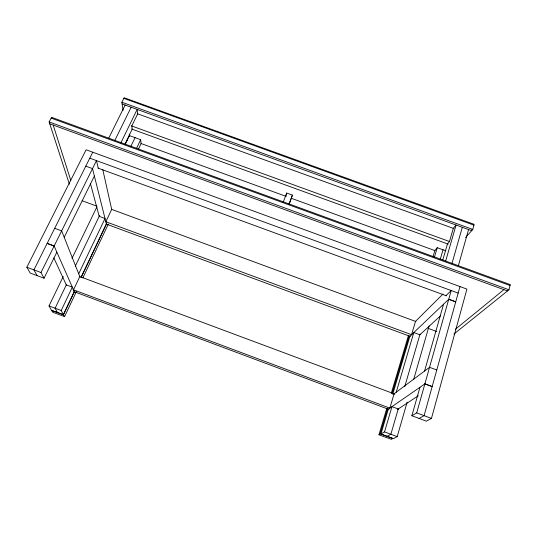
<?xml version="1.0" encoding="UTF-8"?>
<svg xmlns="http://www.w3.org/2000/svg" width="537" height="537" viewBox="0 0 537 537"><rect width="100%" height="100%" fill="white"/><g stroke="black" fill="none" stroke-linecap="round" stroke-linejoin="round"><path stroke-width="0.81" d="M453.926 334.027L508.955 289.792L510.036 285.523A1.906 0.51 -68.6 0 0 509.908 284.335M465.599 237.488L472.795 229.44L474.084 224.305L125.376 98.19M419.947 387.291L411.866 415.752L426.318 421.156L431.466 418.417L466.922 289.107L86.101 149.783L26.85 267.238L30.173 273.044L44.027 278.22L56.868 252.168M459.981 286.563L424.082 415.658L419.088 418.457M285.771 196.414L286.718 193.045L292.417 195.119L289.141 204.449M472.083 229.272L471.687 230.688L122.134 103.95M411.866 415.752L416.699 412.899L451.201 290.537L445.952 295.659M458.39 265.634L468.559 229.554M424.566 371.04L443.535 304.224M451.892 263.774L462.31 227.285M432.164 386.58L424.888 383.874L388.298 409.194L380.955 433.997L393.386 438.662L397.205 436.635L407.14 402.146M413.611 379.686L429.09 325.946M442.783 259.982L447.462 243.885L449.482 241.516L453.302 228.353L456.067 225.023L445.535 261.452M440.212 259.431L443.032 249.806M398.333 408.63L390.869 434.258L387.17 436.333M404.764 386.566L420.041 334.142M392.742 394.192L409.892 336.276L448.744 299.257L455.738 301.821L448.737 299.27M389.855 408.12L394.084 393.816M411.557 334.699L415.49 321.388L443.059 293.961M434.386 257.31L437.232 247.691L445.932 250.86M380.955 433.997L384.539 431.882L391.97 406.65L398.232 408.993M396.225 392.211L413.812 332.544L419.853 334.773M378.947 434.802L380.136 433.809L392.715 438.387L391.426 439.347L378.947 434.802L386.801 408.368M391.319 393.151L408.449 335.477M380.136 433.809L387.754 408.12M392.044 393.668L409.181 335.873M433.003 256.767L434.836 250.571L437.232 247.691M288.859 204.436L292.417 195.119M283.133 202.348L286.718 193.045M76.408 291.564L64.574 316.588L63.346 314.702L74.448 291.269M80.899 277.669L106.695 223.244M57.466 312.5L63.467 314.756L74.361 291.759L54.143 246L47.155 243.402L54.143 246.013M81.329 277.099L106.433 224.124L92.518 168.618L85.806 166.155M82.859 277.918L108.32 224.09M63.467 314.756L61.205 310.507L72.327 287.147L66.286 284.892M78.697 273.803L105.024 218.505L99.184 216.351L90.552 183.969M138.371 149.293L141.11 143.54L140.667 139.687L129.451 135.606L125.436 143.903M73.509 289.826L79.798 276.575L61.654 230.876L54.72 228.306M105.836 221.747L111.696 209.396L102.782 169.632M136.411 148.615L140.667 139.687M55.11 308.238L66.353 284.805M75.24 266.271L99.714 215.256M130.699 146.708L135.055 137.647M125.007 144.05L132.209 129.175L131.787 125.973L137.694 113.817L137.183 109.38L120.879 142.842M55.096 308.211L57.479 312.527L51.485 310.272L49.008 305.942L63.238 276.508M71.992 258.391L96.801 207.067M64.198 237.287L94.378 176.042M114.743 140.607L131.156 107.192M44.027 278.22L40.993 272.521L96.479 160.623L98.258 168.182M108.763 138.116L125.141 105.037M123.094 110.454L121.879 102.238L123.819 98.338A1.631 0.436 -71.9 0 1 124.591 97.909M92.76 152.219L33.918 269.876L37.1 275.635M69.38 184.164L49.142 121.933L51.169 118.127A1.859 0.644 -71.4 0 1 52.27 117.569L509.734 284.429M420.001 334.645L440.327 315.978M455.45 329.228L503.894 289.644M393.749 394.071L429.56 367.315L436.782 369.993M397.434 409.516L418.269 395.762M123.819 98.338L473.99 225.184M121.879 102.238L472.795 229.44M137.25 113.683L453.966 228.594M131.303 125.826L449.402 241.489M131.766 129.041L448.127 244.127M141.07 143.527L286.093 196.374M291.611 198.381L435.064 250.651M51.169 118.127L510.036 285.523M49.142 121.933L508.955 289.792M49.746 123.805L507.505 290.96M63.346 314.702L51.458 310.379L52.78 312.292L64.574 316.588M89.793 158.173L458.155 293.088M97.996 168.088L446.482 295.853M111.461 209.296L415.933 321.542M82.107 200.737L97.049 206.248M428.043 328.315L436.688 331.504M105.554 221.633L412.04 334.866M106.192 224.036L410.328 336.437M424.881 383.881L432.157 386.586M79.355 276.407L394.742 394.064M26.85 267.238L40.993 272.521M416.699 412.899L431.466 418.417M73.019 289.644L389.775 408.086M73.931 291.598L388.963 409.429M49.008 305.942L61.205 310.507M384.539 431.882L397.205 436.635M53.834 257.888L66.481 285.308M53.203 125.074L70.817 180.499M127.289 138.915L127.531 140.54M129.236 134.062L129.585 136.552"/></g></svg>
